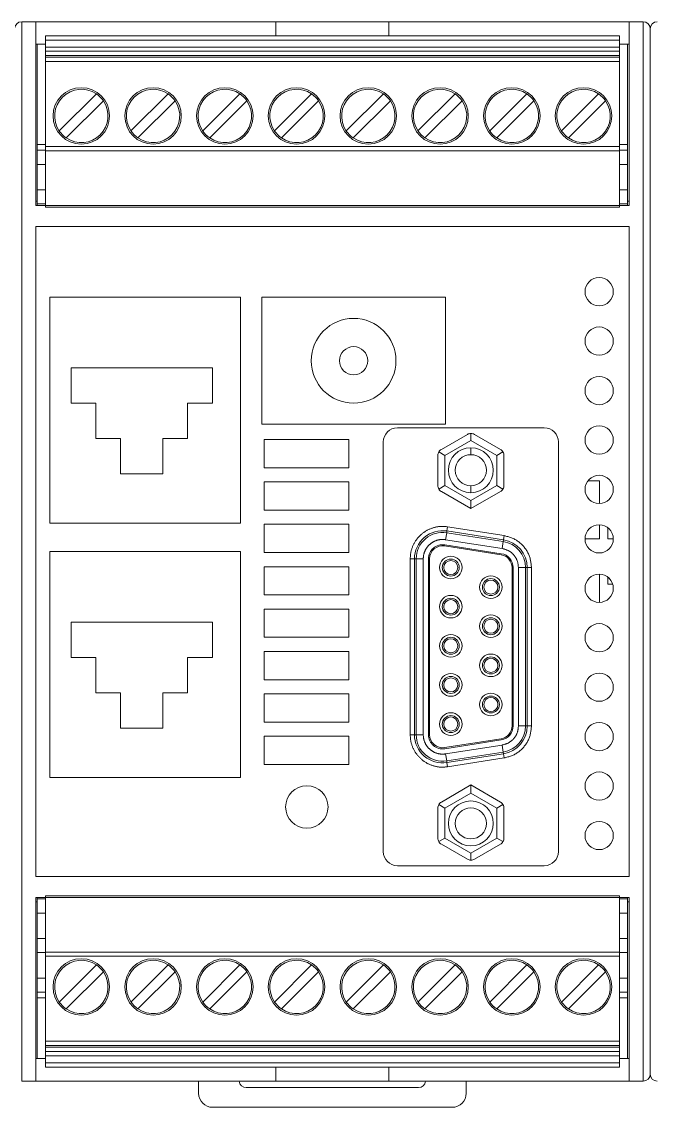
# Model space of a CAD drawing. Extents: x -2993 to 3661, y -4147 to -1441.
# Drawn here: x -2165.4 to -2120.4, y -2918.5 to -2841.7 of the extents above; entities that cross this region are included whole.
import ezdxf

# ---------------------------------------------------------------- set-up
doc = ezdxf.new("R2010")
doc.units = 0
doc.header["$LTSCALE"] = 0.1
doc.header["$MEASUREMENT"] = 0
doc.layers.get('0').update_dxf_attribs({"linetype": 'CONTINUOUS'})

msp = doc.modelspace()

# ---------------------------------------------------------------- linework, layer by layer
at = {"color": 7, "linetype": 'Continuous', "lineweight": 13}
for p, q in [((-2165.371, -2841.674), (-2165.371, -2916.674)), ((-2165.371, -2841.674), (-2165.371, -2916.674)), ((-2165.371, -2841.674), (-2164.371, -2841.674)), ((-2164.371, -2854.674), (-2164.371, -2841.674)), ((-2164.371, -2841.674), (-2147.371, -2841.674)), ((-2147.371, -2841.674), (-2147.371, -2842.674)), ((-2147.371, -2841.674), (-2139.371, -2841.674)), ((-2139.371, -2841.674), (-2139.371, -2842.674)), ((-2139.371, -2841.674), (-2122.371, -2841.674)), ((-2122.371, -2841.674), (-2122.371, -2854.674)), ((-2122.371, -2841.674), (-2121.371, -2841.674)), ((-2121.371, -2916.674), (-2121.371, -2841.674)), ((-2163.691, -2842.674), (-2123.051, -2842.674)), ((-2120.871, -2842.174), (-2120.871, -2916.174)), ((-2120.871, -2842.174), (-2120.871, -2916.174)), ((-2120.871, -2842.174), (-2120.871, -2868.674)), ((-2164.371, -2843.274), (-2163.691, -2843.274)), ((-2164.271, -2843.274), (-2164.271, -2854.374)), ((-2163.691, -2843.469), (-2163.691, -2842.974)), ((-2123.051, -2842.974), (-2163.691, -2842.974)), ((-2123.051, -2843.469), (-2123.051, -2842.974)), ((-2123.051, -2843.274), (-2122.371, -2843.274)), ((-2122.471, -2854.374), (-2122.471, -2843.274)), ((-2163.691, -2843.469), (-2123.051, -2843.469)), ((-2163.691, -2843.769), (-2163.691, -2844.077)), ((-2163.691, -2843.769), (-2123.051, -2843.769)), ((-2123.051, -2844.077), (-2163.691, -2844.077)), ((-2123.051, -2844.194), (-2163.691, -2844.194)), ((-2123.051, -2844.077), (-2123.051, -2843.769)), ((-2163.691, -2844.494), (-2163.691, -2850.514)), ((-2123.051, -2844.494), (-2163.691, -2844.494)), ((-2123.051, -2844.494), (-2123.051, -2850.514)), ((-2162.713, -2849.41), (-2160.084, -2846.782)), ((-2159.589, -2847.277), (-2162.218, -2849.905)), ((-2157.633, -2849.41), (-2155.004, -2846.782)), ((-2154.509, -2847.277), (-2157.138, -2849.905)), ((-2152.553, -2849.41), (-2149.924, -2846.782)), ((-2149.429, -2847.277), (-2152.058, -2849.905)), ((-2147.473, -2849.41), (-2144.844, -2846.782)), ((-2144.349, -2847.277), (-2146.978, -2849.905)), ((-2142.393, -2849.41), (-2139.764, -2846.782)), ((-2139.269, -2847.277), (-2141.898, -2849.905)), ((-2137.313, -2849.41), (-2134.684, -2846.782)), ((-2134.189, -2847.277), (-2136.818, -2849.905)), ((-2132.233, -2849.41), (-2129.604, -2846.782)), ((-2129.109, -2847.277), (-2131.738, -2849.905)), ((-2127.153, -2849.41), (-2124.524, -2846.782)), ((-2124.029, -2847.277), (-2126.658, -2849.905)), ((-2164.271, -2850.374), (-2163.691, -2850.374)), ((-2164.271, -2850.774), (-2163.691, -2850.774)), ((-2163.691, -2850.514), (-2123.051, -2850.514)), ((-2163.691, -2850.814), (-2163.691, -2854.794)), ((-2123.051, -2850.814), (-2163.691, -2850.814)), ((-2123.051, -2850.374), (-2122.471, -2850.374)), ((-2123.051, -2850.814), (-2123.051, -2850.514)), ((-2122.471, -2850.774), (-2123.051, -2850.774)), ((-2123.051, -2850.814), (-2123.051, -2854.794)), ((-2164.271, -2851.774), (-2163.691, -2851.774)), ((-2122.471, -2851.774), (-2123.051, -2851.774)), ((-2164.271, -2853.574), (-2163.691, -2853.574)), ((-2122.471, -2853.574), (-2123.051, -2853.574)), ((-2164.371, -2854.374), (-2164.271, -2854.374)), ((-2122.371, -2854.674), (-2164.371, -2854.674)), ((-2164.271, -2854.374), (-2164.271, -2854.674)), ((-2164.271, -2854.574), (-2163.691, -2854.574)), ((-2163.691, -2854.794), (-2123.051, -2854.794)), ((-2122.471, -2854.574), (-2123.051, -2854.574)), ((-2122.471, -2854.374), (-2122.371, -2854.374)), ((-2122.471, -2854.674), (-2122.471, -2854.374)), ((-2164.371, -2902.174), (-2164.371, -2856.174)), ((-2164.371, -2856.174), (-2122.371, -2856.174)), ((-2122.371, -2856.174), (-2122.371, -2902.174)), ((-2163.371, -2861.174), (-2163.371, -2877.174)), ((-2163.371, -2861.174), (-2163.371, -2877.174)), ((-2149.871, -2861.174), (-2163.371, -2861.174)), ((-2149.871, -2861.174), (-2163.371, -2861.174)), ((-2149.871, -2877.174), (-2149.871, -2861.174)), ((-2149.871, -2877.174), (-2149.871, -2861.174)), ((-2148.371, -2861.174), (-2148.371, -2870.174)), ((-2135.371, -2861.174), (-2148.371, -2861.174)), ((-2135.371, -2870.174), (-2135.371, -2861.174)), ((-2161.871, -2866.174), (-2161.871, -2868.674)), ((-2151.871, -2866.174), (-2161.871, -2866.174)), ((-2151.871, -2868.674), (-2151.871, -2866.174)), ((-2161.871, -2868.674), (-2160.121, -2868.674)), ((-2160.121, -2868.674), (-2160.121, -2871.174)), ((-2153.621, -2871.174), (-2153.621, -2868.674)), ((-2153.621, -2868.674), (-2151.871, -2868.674)), ((-2148.371, -2870.174), (-2135.371, -2870.174)), ((-2128.371, -2870.425), (-2138.771, -2870.425)), ((-2133.819, -2870.887), (-2135.657, -2871.948)), ((-2133.569, -2870.82), (-2133.569, -2871.32)), ((-2131.48, -2871.948), (-2133.319, -2870.887)), ((-2160.121, -2871.174), (-2158.371, -2871.174)), ((-2158.371, -2871.174), (-2158.371, -2873.674)), ((-2155.371, -2871.174), (-2153.621, -2871.174)), ((-2155.371, -2873.674), (-2155.371, -2871.174)), ((-2148.201, -2871.254), (-2148.201, -2873.254)), ((-2142.201, -2871.254), (-2148.201, -2871.254)), ((-2142.201, -2873.254), (-2142.201, -2871.254)), ((-2139.771, -2871.425), (-2139.771, -2900.424)), ((-2135.407, -2872.381), (-2133.569, -2871.32)), ((-2133.571, -2872.324), (-2133.571, -2871.834)), ((-2133.569, -2871.32), (-2131.73, -2872.381)), ((-2127.371, -2900.424), (-2127.371, -2871.425)), ((-2135.907, -2872.381), (-2135.907, -2874.504)), ((-2135.84, -2872.131), (-2135.407, -2872.381)), ((-2135.407, -2874.504), (-2135.407, -2872.381)), ((-2131.297, -2872.131), (-2131.73, -2872.381)), ((-2131.73, -2872.381), (-2131.73, -2874.504)), ((-2131.23, -2874.504), (-2131.23, -2872.381)), ((-2148.201, -2873.254), (-2142.201, -2873.254)), ((-2158.371, -2873.674), (-2155.371, -2873.674)), ((-2125.278, -2874.174), (-2124.471, -2874.174)), ((-2124.471, -2874.174), (-2124.471, -2875.784)), ((-2148.201, -2874.254), (-2148.201, -2876.254)), ((-2142.201, -2874.254), (-2148.201, -2874.254)), ((-2142.201, -2876.254), (-2142.201, -2874.254)), ((-2135.84, -2874.754), (-2135.407, -2874.504)), ((-2135.657, -2874.937), (-2133.569, -2876.142)), ((-2133.569, -2875.565), (-2135.407, -2874.504)), ((-2133.571, -2875.014), (-2133.571, -2874.524)), ((-2131.73, -2874.504), (-2133.569, -2875.565)), ((-2133.569, -2876.142), (-2131.48, -2874.937)), ((-2131.73, -2874.504), (-2131.297, -2874.754)), ((-2125.471, -2874.959), (-2125.471, -2874.61)), ((-2133.569, -2876.142), (-2133.569, -2875.565)), ((-2148.201, -2876.254), (-2142.201, -2876.254)), ((-2163.371, -2877.174), (-2149.871, -2877.174)), ((-2163.371, -2877.174), (-2149.871, -2877.174)), ((-2148.201, -2877.254), (-2148.201, -2879.254)), ((-2142.201, -2877.254), (-2148.201, -2877.254)), ((-2142.201, -2879.254), (-2142.201, -2877.254)), ((-2135.282, -2877.848), (-2135.359, -2878.342)), ((-2135.263, -2877.726), (-2135.282, -2877.848)), ((-2135.282, -2877.848), (-2131.282, -2878.473)), ((-2135.217, -2877.43), (-2135.263, -2877.726)), ((-2135.263, -2877.726), (-2131.263, -2878.351)), ((-2135.217, -2877.43), (-2131.217, -2878.055)), ((-2124.471, -2877.285), (-2124.471, -2878.274)), ((-2135.429, -2878.786), (-2131.429, -2879.411)), ((-2135.417, -2878.707), (-2131.417, -2879.332)), ((-2135.359, -2878.342), (-2131.359, -2878.967)), ((-2131.282, -2878.473), (-2131.359, -2878.967)), ((-2131.263, -2878.351), (-2131.282, -2878.473)), ((-2131.217, -2878.055), (-2131.263, -2878.351)), ((-2125.471, -2878.274), (-2125.471, -2878.11)), ((-2125.471, -2878.274), (-2124.471, -2878.274)), ((-2123.486, -2878.274), (-2123.871, -2878.274)), ((-2163.371, -2879.174), (-2163.371, -2895.174)), ((-2163.371, -2879.174), (-2163.371, -2895.174)), ((-2149.871, -2879.174), (-2163.371, -2879.174)), ((-2149.871, -2879.174), (-2163.371, -2879.174)), ((-2149.871, -2895.174), (-2149.871, -2879.174)), ((-2149.871, -2895.174), (-2149.871, -2879.174)), ((-2148.201, -2879.254), (-2142.201, -2879.254)), ((-2148.201, -2880.254), (-2148.201, -2882.254)), ((-2142.201, -2880.254), (-2148.201, -2880.254)), ((-2142.201, -2882.254), (-2142.201, -2880.254)), ((-2137.863, -2879.694), (-2137.563, -2879.694)), ((-2137.863, -2892.154), (-2137.863, -2879.694)), ((-2137.563, -2879.694), (-2137.44, -2879.694)), ((-2137.563, -2892.154), (-2137.563, -2879.694)), ((-2137.44, -2879.694), (-2136.94, -2879.694)), ((-2137.44, -2892.154), (-2137.44, -2879.694)), ((-2136.94, -2892.154), (-2136.94, -2879.694)), ((-2136.57, -2892.154), (-2136.57, -2879.694)), ((-2136.49, -2892.154), (-2136.49, -2879.694)), ((-2130.652, -2880.319), (-2130.652, -2891.529)), ((-2130.572, -2880.319), (-2130.572, -2891.529)), ((-2129.702, -2880.319), (-2130.202, -2880.319)), ((-2130.202, -2880.319), (-2130.202, -2891.529)), ((-2129.578, -2880.319), (-2129.702, -2880.319)), ((-2129.702, -2880.319), (-2129.702, -2891.529)), ((-2129.279, -2880.319), (-2129.578, -2880.319)), ((-2129.578, -2880.319), (-2129.578, -2891.529)), ((-2129.279, -2880.319), (-2129.279, -2891.529)), ((-2124.471, -2880.785), (-2124.471, -2882.784)), ((-2123.783, -2881.074), (-2123.871, -2881.074)), ((-2123.871, -2881.074), (-2123.871, -2881.481)), ((-2125.471, -2881.959), (-2125.471, -2881.61)), ((-2123.533, -2881.481), (-2123.871, -2881.481)), ((-2148.201, -2882.254), (-2142.201, -2882.254)), ((-2148.201, -2883.254), (-2148.201, -2885.254)), ((-2142.201, -2883.254), (-2148.201, -2883.254)), ((-2142.201, -2885.254), (-2142.201, -2883.254)), ((-2161.871, -2884.174), (-2161.871, -2886.674)), ((-2151.871, -2884.174), (-2161.871, -2884.174)), ((-2151.871, -2886.674), (-2151.871, -2884.174)), ((-2148.201, -2885.254), (-2142.201, -2885.254)), ((-2148.201, -2886.254), (-2148.201, -2888.254)), ((-2142.201, -2886.254), (-2148.201, -2886.254)), ((-2142.201, -2888.254), (-2142.201, -2886.254)), ((-2161.871, -2886.674), (-2160.121, -2886.674)), ((-2160.121, -2886.674), (-2160.121, -2889.174)), ((-2153.621, -2886.674), (-2151.871, -2886.674)), ((-2153.621, -2889.174), (-2153.621, -2886.674)), ((-2148.201, -2888.254), (-2142.201, -2888.254)), ((-2160.121, -2889.174), (-2158.371, -2889.174)), ((-2158.371, -2889.174), (-2158.371, -2891.674)), ((-2155.371, -2889.174), (-2153.621, -2889.174)), ((-2155.371, -2891.674), (-2155.371, -2889.174)), ((-2142.201, -2889.254), (-2148.201, -2889.254)), ((-2148.201, -2889.254), (-2148.201, -2891.254)), ((-2142.201, -2891.254), (-2142.201, -2889.254)), ((-2120.871, -2889.674), (-2120.871, -2906.357)), ((-2158.371, -2891.674), (-2155.371, -2891.674)), ((-2148.201, -2891.254), (-2142.201, -2891.254)), ((-2129.702, -2891.529), (-2130.202, -2891.529)), ((-2129.578, -2891.529), (-2129.702, -2891.529)), ((-2129.279, -2891.529), (-2129.578, -2891.529)), ((-2148.201, -2892.254), (-2148.201, -2894.254)), ((-2142.201, -2892.254), (-2148.201, -2892.254)), ((-2142.201, -2894.254), (-2142.201, -2892.254)), ((-2137.563, -2892.154), (-2137.863, -2892.154)), ((-2137.44, -2892.154), (-2137.563, -2892.154)), ((-2136.94, -2892.154), (-2137.44, -2892.154)), ((-2131.429, -2892.437), (-2135.429, -2893.062)), ((-2131.417, -2892.516), (-2135.417, -2893.141)), ((-2131.359, -2892.882), (-2135.359, -2893.507)), ((-2131.282, -2893.376), (-2135.282, -2894.001)), ((-2131.282, -2893.376), (-2131.359, -2892.882)), ((-2131.263, -2893.498), (-2131.282, -2893.376)), ((-2135.282, -2894.001), (-2135.359, -2893.507)), ((-2135.263, -2894.123), (-2135.282, -2894.001)), ((-2131.263, -2893.498), (-2135.263, -2894.123)), ((-2135.217, -2894.419), (-2135.263, -2894.123)), ((-2131.217, -2893.794), (-2135.217, -2894.419)), ((-2131.217, -2893.794), (-2131.263, -2893.498)), ((-2148.201, -2894.254), (-2142.201, -2894.254)), ((-2163.371, -2895.174), (-2149.871, -2895.174)), ((-2163.371, -2895.174), (-2149.871, -2895.174)), ((-2133.569, -2895.706), (-2135.657, -2896.912)), ((-2133.569, -2895.706), (-2133.569, -2896.284)), ((-2131.48, -2896.912), (-2133.569, -2895.706)), ((-2135.407, -2897.345), (-2133.569, -2896.284)), ((-2133.569, -2896.284), (-2131.73, -2897.345)), ((-2135.84, -2897.095), (-2135.407, -2897.345)), ((-2131.297, -2897.095), (-2131.73, -2897.345)), ((-2135.907, -2897.345), (-2135.907, -2899.468)), ((-2135.407, -2899.468), (-2135.407, -2897.345)), ((-2131.73, -2897.345), (-2131.73, -2899.468)), ((-2131.23, -2899.468), (-2131.23, -2897.345)), ((-2135.84, -2899.718), (-2135.407, -2899.468)), ((-2133.569, -2900.529), (-2135.407, -2899.468)), ((-2131.73, -2899.468), (-2133.569, -2900.529)), ((-2131.73, -2899.468), (-2131.297, -2899.718)), ((-2135.657, -2899.901), (-2133.819, -2900.962)), ((-2133.319, -2900.962), (-2131.48, -2899.901)), ((-2133.569, -2901.029), (-2133.569, -2900.529)), ((-2138.771, -2901.424), (-2128.371, -2901.424)), ((-2122.371, -2902.174), (-2164.371, -2902.174)), ((-2164.371, -2903.674), (-2122.371, -2903.674)), ((-2164.371, -2916.674), (-2164.371, -2903.674)), ((-2164.271, -2903.974), (-2164.371, -2903.974)), ((-2164.271, -2903.674), (-2164.271, -2903.974)), ((-2164.271, -2903.774), (-2163.691, -2903.774)), ((-2164.271, -2903.974), (-2164.271, -2915.074)), ((-2163.691, -2907.534), (-2163.691, -2903.554)), ((-2123.051, -2903.554), (-2163.691, -2903.554)), ((-2123.051, -2907.534), (-2123.051, -2903.554)), ((-2122.471, -2903.774), (-2123.051, -2903.774)), ((-2122.471, -2903.974), (-2122.471, -2903.674)), ((-2122.371, -2903.974), (-2122.471, -2903.974)), ((-2122.471, -2915.074), (-2122.471, -2903.974)), ((-2122.371, -2916.674), (-2122.371, -2903.674)), ((-2164.271, -2904.774), (-2163.691, -2904.774)), ((-2122.471, -2904.774), (-2123.051, -2904.774)), ((-2164.271, -2906.574), (-2163.691, -2906.574)), ((-2122.471, -2906.574), (-2123.051, -2906.574)), ((-2164.271, -2907.574), (-2163.691, -2907.574)), ((-2163.691, -2907.534), (-2163.691, -2907.834)), ((-2163.691, -2907.534), (-2123.051, -2907.534)), ((-2123.051, -2907.834), (-2163.691, -2907.834)), ((-2163.691, -2913.854), (-2163.691, -2907.834)), ((-2122.471, -2907.574), (-2123.051, -2907.574)), ((-2123.051, -2913.854), (-2123.051, -2907.834)), ((-2162.713, -2911.07), (-2160.084, -2908.442)), ((-2157.633, -2911.07), (-2155.004, -2908.442)), ((-2152.553, -2911.07), (-2149.924, -2908.442)), ((-2147.473, -2911.07), (-2144.844, -2908.442)), ((-2142.393, -2911.07), (-2139.764, -2908.442)), ((-2137.313, -2911.07), (-2134.684, -2908.442)), ((-2132.233, -2911.07), (-2129.604, -2908.442)), ((-2127.153, -2911.07), (-2124.524, -2908.442)), ((-2164.271, -2909.374), (-2163.691, -2909.374)), ((-2159.589, -2908.937), (-2162.218, -2911.565)), ((-2154.509, -2908.937), (-2157.138, -2911.565)), ((-2149.429, -2908.937), (-2152.058, -2911.565)), ((-2144.349, -2908.937), (-2146.978, -2911.565)), ((-2139.269, -2908.937), (-2141.898, -2911.565)), ((-2134.189, -2908.937), (-2136.818, -2911.565)), ((-2129.109, -2908.937), (-2131.738, -2911.565)), ((-2124.029, -2908.937), (-2126.658, -2911.565)), ((-2122.471, -2909.374), (-2123.051, -2909.374)), ((-2164.271, -2910.374), (-2163.691, -2910.374)), ((-2163.691, -2910.774), (-2164.271, -2910.774)), ((-2122.471, -2910.374), (-2123.051, -2910.374)), ((-2122.471, -2910.774), (-2123.051, -2910.774)), ((-2120.871, -2911.028), (-2120.871, -2916.174)), ((-2163.691, -2913.854), (-2123.051, -2913.854)), ((-2163.691, -2914.154), (-2123.051, -2914.154)), ((-2163.691, -2914.27), (-2163.691, -2914.579)), ((-2163.691, -2914.27), (-2123.051, -2914.27)), ((-2123.051, -2914.579), (-2163.691, -2914.579)), ((-2163.691, -2914.879), (-2163.691, -2915.374)), ((-2123.051, -2914.879), (-2163.691, -2914.879)), ((-2123.051, -2914.579), (-2123.051, -2914.27)), ((-2123.051, -2914.879), (-2123.051, -2915.374)), ((-2163.691, -2915.074), (-2164.371, -2915.074)), ((-2163.691, -2915.374), (-2123.051, -2915.374)), ((-2123.051, -2915.674), (-2163.691, -2915.674)), ((-2147.371, -2916.674), (-2147.371, -2915.674)), ((-2139.371, -2915.674), (-2139.371, -2916.674)), ((-2122.371, -2915.074), (-2123.051, -2915.074)), ((-2164.371, -2916.674), (-2165.371, -2916.674)), ((-2164.371, -2916.674), (-2147.371, -2916.674)), ((-2152.846, -2916.674), (-2152.846, -2917.524)), ((-2137.271, -2917.124), (-2149.471, -2917.124)), ((-2139.371, -2916.674), (-2147.371, -2916.674)), ((-2139.371, -2916.674), (-2122.371, -2916.674)), ((-2133.896, -2916.674), (-2133.896, -2917.524)), ((-2122.371, -2916.674), (-2121.371, -2916.674)), ((-2151.846, -2918.524), (-2134.896, -2918.524))]:
    msp.add_line(p, q, dxfattribs=at)
for points in [[(-2163.691, -2842.974), (-2163.691, -2842.915), (-2163.691, -2842.859), (-2163.691, -2842.807), (-2163.691, -2842.761), (-2163.691, -2842.724), (-2163.691, -2842.696), (-2163.691, -2842.679), (-2163.691, -2842.674)], [(-2123.051, -2842.974), (-2123.051, -2842.915), (-2123.051, -2842.859), (-2123.051, -2842.807), (-2123.051, -2842.761), (-2123.051, -2842.724), (-2123.051, -2842.696), (-2123.051, -2842.679), (-2123.051, -2842.674)], [(-2163.691, -2843.769), (-2163.691, -2843.71), (-2163.691, -2843.654), (-2163.691, -2843.602), (-2163.691, -2843.556), (-2163.691, -2843.519), (-2163.691, -2843.491), (-2163.691, -2843.474), (-2163.691, -2843.469)], [(-2163.691, -2844.194), (-2163.691, -2844.174), (-2163.691, -2844.126), (-2163.691, -2844.077)], [(-2163.691, -2844.494), (-2163.691, -2844.435), (-2163.691, -2844.379), (-2163.691, -2844.327), (-2163.691, -2844.281), (-2163.691, -2844.244), (-2163.691, -2844.216), (-2163.691, -2844.199), (-2163.691, -2844.194)], [(-2123.051, -2843.769), (-2123.051, -2843.71), (-2123.051, -2843.654), (-2123.051, -2843.602), (-2123.051, -2843.556), (-2123.051, -2843.519), (-2123.051, -2843.491), (-2123.051, -2843.474), (-2123.051, -2843.469)], [(-2123.051, -2844.194), (-2123.051, -2844.174), (-2123.051, -2844.126), (-2123.051, -2844.077)], [(-2123.051, -2844.494), (-2123.051, -2844.435), (-2123.051, -2844.379), (-2123.051, -2844.327), (-2123.051, -2844.281), (-2123.051, -2844.244), (-2123.051, -2844.216), (-2123.051, -2844.199), (-2123.051, -2844.194)], [(-2163.691, -2850.814), (-2163.691, -2850.808), (-2163.691, -2850.791), (-2163.691, -2850.763), (-2163.691, -2850.726), (-2163.691, -2850.68), (-2163.691, -2850.628), (-2163.691, -2850.572), (-2163.691, -2850.514)], [(-2137.863, -2879.694), (-2137.86, -2879.645), (-2137.857, -2879.595), (-2137.853, -2879.546), (-2137.85, -2879.497), (-2137.845, -2879.447), (-2137.84, -2879.398), (-2137.834, -2879.349), (-2137.828, -2879.301), (-2137.82, -2879.252), (-2137.81, -2879.204), (-2137.8, -2879.155), (-2137.788, -2879.107), (-2137.775, -2879.06), (-2137.761, -2879.012), (-2137.746, -2878.965), (-2137.729, -2878.919), (-2137.712, -2878.872), (-2137.693, -2878.826), (-2137.673, -2878.781), (-2137.653, -2878.736), (-2137.632, -2878.691), (-2137.609, -2878.647), (-2137.586, -2878.603), (-2137.562, -2878.56), (-2137.538, -2878.517), (-2137.512, -2878.475), (-2137.485, -2878.433), (-2137.458, -2878.392), (-2137.429, -2878.352), (-2137.4, -2878.312), (-2137.37, -2878.273), (-2137.339, -2878.234), (-2137.307, -2878.197), (-2137.274, -2878.16), (-2137.241, -2878.123), (-2137.206, -2878.088), (-2137.171, -2878.053), (-2137.135, -2878.019), (-2137.099, -2877.985), (-2137.061, -2877.953), (-2137.023, -2877.921), (-2136.985, -2877.89), (-2136.946, -2877.86), (-2136.906, -2877.831), (-2136.865, -2877.802), (-2136.824, -2877.775), (-2136.783, -2877.748), (-2136.74, -2877.722), (-2136.698, -2877.697), (-2136.654, -2877.674), (-2136.611, -2877.651), (-2136.566, -2877.629), (-2136.521, -2877.608), (-2136.476, -2877.588), (-2136.43, -2877.569), (-2136.384, -2877.551), (-2136.338, -2877.534), (-2136.291, -2877.518), (-2136.244, -2877.503), (-2136.196, -2877.489), (-2136.149, -2877.476), (-2136.101, -2877.464), (-2136.052, -2877.452), (-2136.004, -2877.442), (-2135.955, -2877.433), (-2135.906, -2877.425), (-2135.857, -2877.418), (-2135.808, -2877.413), (-2135.759, -2877.409), (-2135.71, -2877.406), (-2135.661, -2877.404), (-2135.611, -2877.404), (-2135.562, -2877.405), (-2135.513, -2877.406), (-2135.464, -2877.409), (-2135.414, -2877.412), (-2135.365, -2877.416), (-2135.316, -2877.42), (-2135.266, -2877.425), (-2135.217, -2877.43)], [(-2123.871, -2877.496), (-2123.871, -2877.582), (-2123.871, -2877.774), (-2123.871, -2877.965), (-2123.871, -2878.127), (-2123.871, -2878.235), (-2123.871, -2878.274)], [(-2136.94, -2879.694), (-2136.938, -2879.665), (-2136.936, -2879.635), (-2136.934, -2879.606), (-2136.932, -2879.576), (-2136.929, -2879.547), (-2136.926, -2879.518), (-2136.923, -2879.488), (-2136.919, -2879.459), (-2136.914, -2879.43), (-2136.908, -2879.401), (-2136.902, -2879.372), (-2136.895, -2879.344), (-2136.887, -2879.315), (-2136.879, -2879.287), (-2136.87, -2879.259), (-2136.86, -2879.231), (-2136.849, -2879.203), (-2136.838, -2879.176), (-2136.826, -2879.149), (-2136.814, -2879.122), (-2136.802, -2879.095), (-2136.788, -2879.069), (-2136.774, -2879.043), (-2136.76, -2879.017), (-2136.745, -2878.991), (-2136.73, -2878.966), (-2136.714, -2878.941), (-2136.698, -2878.917), (-2136.681, -2878.892), (-2136.663, -2878.869), (-2136.645, -2878.845), (-2136.627, -2878.822), (-2136.608, -2878.8), (-2136.588, -2878.778), (-2136.568, -2878.756), (-2136.547, -2878.735), (-2136.526, -2878.714), (-2136.505, -2878.694), (-2136.483, -2878.674), (-2136.461, -2878.654), (-2136.438, -2878.635), (-2136.415, -2878.617), (-2136.392, -2878.599), (-2136.368, -2878.581), (-2136.344, -2878.564), (-2136.319, -2878.548), (-2136.294, -2878.532), (-2136.269, -2878.517), (-2136.244, -2878.502), (-2136.218, -2878.488), (-2136.192, -2878.474), (-2136.165, -2878.461), (-2136.138, -2878.448), (-2136.111, -2878.437), (-2136.084, -2878.425), (-2136.057, -2878.415), (-2136.029, -2878.404), (-2136.001, -2878.395), (-2135.973, -2878.386), (-2135.944, -2878.377), (-2135.916, -2878.369), (-2135.887, -2878.362), (-2135.858, -2878.355), (-2135.829, -2878.349), (-2135.8, -2878.344), (-2135.771, -2878.339), (-2135.742, -2878.335), (-2135.713, -2878.332), (-2135.683, -2878.329), (-2135.654, -2878.328), (-2135.625, -2878.327), (-2135.595, -2878.327), (-2135.566, -2878.327), (-2135.536, -2878.328), (-2135.507, -2878.33), (-2135.477, -2878.332), (-2135.448, -2878.334), (-2135.418, -2878.336), (-2135.389, -2878.339), (-2135.359, -2878.342)], [(-2131.217, -2878.055), (-2131.151, -2878.072), (-2131.085, -2878.089), (-2131.02, -2878.107), (-2130.955, -2878.125), (-2130.89, -2878.144), (-2130.826, -2878.164), (-2130.762, -2878.186), (-2130.699, -2878.208), (-2130.636, -2878.233), (-2130.574, -2878.259), (-2130.514, -2878.287), (-2130.454, -2878.317), (-2130.396, -2878.349), (-2130.338, -2878.384), (-2130.282, -2878.42), (-2130.226, -2878.459), (-2130.172, -2878.5), (-2130.12, -2878.542), (-2130.068, -2878.586), (-2130.018, -2878.632), (-2129.969, -2878.679), (-2129.921, -2878.728), (-2129.874, -2878.778), (-2129.829, -2878.829), (-2129.786, -2878.881), (-2129.743, -2878.935), (-2129.703, -2878.99), (-2129.664, -2879.045), (-2129.626, -2879.102), (-2129.591, -2879.16), (-2129.557, -2879.219), (-2129.525, -2879.278), (-2129.496, -2879.339), (-2129.468, -2879.4), (-2129.443, -2879.462), (-2129.42, -2879.525), (-2129.399, -2879.589), (-2129.381, -2879.653), (-2129.365, -2879.718), (-2129.35, -2879.783), (-2129.338, -2879.849), (-2129.327, -2879.916), (-2129.317, -2879.982), (-2129.308, -2880.049), (-2129.3, -2880.117), (-2129.292, -2880.184), (-2129.285, -2880.252), (-2129.279, -2880.319)], [(-2131.359, -2878.967), (-2131.32, -2878.977), (-2131.281, -2878.987), (-2131.242, -2878.998), (-2131.203, -2879.009), (-2131.164, -2879.02), (-2131.126, -2879.032), (-2131.088, -2879.045), (-2131.05, -2879.059), (-2131.013, -2879.073), (-2130.976, -2879.089), (-2130.94, -2879.105), (-2130.904, -2879.123), (-2130.869, -2879.143), (-2130.835, -2879.163), (-2130.801, -2879.185), (-2130.768, -2879.208), (-2130.736, -2879.233), (-2130.704, -2879.258), (-2130.673, -2879.284), (-2130.643, -2879.311), (-2130.614, -2879.34), (-2130.585, -2879.369), (-2130.558, -2879.399), (-2130.531, -2879.429), (-2130.505, -2879.461), (-2130.48, -2879.493), (-2130.455, -2879.525), (-2130.432, -2879.559), (-2130.41, -2879.592), (-2130.388, -2879.627), (-2130.368, -2879.662), (-2130.349, -2879.698), (-2130.332, -2879.734), (-2130.315, -2879.77), (-2130.3, -2879.807), (-2130.286, -2879.845), (-2130.274, -2879.883), (-2130.263, -2879.921), (-2130.253, -2879.96), (-2130.245, -2879.999), (-2130.237, -2880.039), (-2130.231, -2880.078), (-2130.225, -2880.118), (-2130.219, -2880.158), (-2130.215, -2880.198), (-2130.21, -2880.239), (-2130.206, -2880.279), (-2130.202, -2880.319)], [(-2123.871, -2880.996), (-2123.871, -2881.035), (-2123.871, -2881.074)], [(-2130.202, -2891.529), (-2130.206, -2891.57), (-2130.21, -2891.61), (-2130.215, -2891.65), (-2130.219, -2891.69), (-2130.225, -2891.73), (-2130.231, -2891.77), (-2130.237, -2891.81), (-2130.245, -2891.849), (-2130.253, -2891.888), (-2130.263, -2891.927), (-2130.274, -2891.966), (-2130.286, -2892.004), (-2130.3, -2892.041), (-2130.315, -2892.078), (-2130.332, -2892.115), (-2130.349, -2892.151), (-2130.368, -2892.187), (-2130.388, -2892.222), (-2130.41, -2892.256), (-2130.432, -2892.29), (-2130.455, -2892.323), (-2130.48, -2892.356), (-2130.505, -2892.388), (-2130.531, -2892.419), (-2130.558, -2892.45), (-2130.585, -2892.48), (-2130.614, -2892.509), (-2130.643, -2892.537), (-2130.673, -2892.564), (-2130.704, -2892.591), (-2130.736, -2892.616), (-2130.768, -2892.64), (-2130.801, -2892.663), (-2130.835, -2892.685), (-2130.869, -2892.706), (-2130.904, -2892.725), (-2130.94, -2892.743), (-2130.976, -2892.76), (-2131.013, -2892.775), (-2131.05, -2892.79), (-2131.088, -2892.803), (-2131.126, -2892.816), (-2131.164, -2892.828), (-2131.203, -2892.84), (-2131.242, -2892.851), (-2131.281, -2892.861), (-2131.32, -2892.872), (-2131.359, -2892.882)], [(-2129.279, -2891.529), (-2129.285, -2891.597), (-2129.292, -2891.664), (-2129.3, -2891.732), (-2129.308, -2891.799), (-2129.317, -2891.866), (-2129.327, -2891.933), (-2129.338, -2891.999), (-2129.35, -2892.065), (-2129.365, -2892.131), (-2129.381, -2892.196), (-2129.399, -2892.26), (-2129.42, -2892.323), (-2129.443, -2892.386), (-2129.468, -2892.448), (-2129.496, -2892.51), (-2129.525, -2892.57), (-2129.557, -2892.63), (-2129.591, -2892.689), (-2129.626, -2892.746), (-2129.664, -2892.803), (-2129.703, -2892.859), (-2129.743, -2892.914), (-2129.786, -2892.967), (-2129.829, -2893.02), (-2129.874, -2893.071), (-2129.921, -2893.121), (-2129.969, -2893.17), (-2130.018, -2893.217), (-2130.068, -2893.263), (-2130.12, -2893.307), (-2130.172, -2893.349), (-2130.226, -2893.39), (-2130.282, -2893.428), (-2130.338, -2893.465), (-2130.396, -2893.499), (-2130.454, -2893.532), (-2130.514, -2893.562), (-2130.574, -2893.59), (-2130.636, -2893.616), (-2130.699, -2893.64), (-2130.762, -2893.663), (-2130.826, -2893.684), (-2130.89, -2893.704), (-2130.955, -2893.723), (-2131.02, -2893.742), (-2131.085, -2893.76), (-2131.151, -2893.777), (-2131.217, -2893.794)], [(-2135.217, -2894.419), (-2135.266, -2894.424), (-2135.316, -2894.428), (-2135.365, -2894.432), (-2135.414, -2894.436), (-2135.464, -2894.44), (-2135.513, -2894.442), (-2135.562, -2894.444), (-2135.611, -2894.445), (-2135.661, -2894.444), (-2135.71, -2894.443), (-2135.759, -2894.44), (-2135.808, -2894.436), (-2135.857, -2894.43), (-2135.906, -2894.423), (-2135.955, -2894.416), (-2136.004, -2894.406), (-2136.052, -2894.396), (-2136.101, -2894.385), (-2136.149, -2894.373), (-2136.196, -2894.359), (-2136.244, -2894.345), (-2136.291, -2894.33), (-2136.338, -2894.314), (-2136.384, -2894.297), (-2136.43, -2894.279), (-2136.476, -2894.26), (-2136.521, -2894.24), (-2136.566, -2894.22), (-2136.611, -2894.198), (-2136.654, -2894.175), (-2136.698, -2894.151), (-2136.74, -2894.126), (-2136.783, -2894.101), (-2136.824, -2894.074), (-2136.865, -2894.046), (-2136.906, -2894.018), (-2136.946, -2893.989), (-2136.985, -2893.959), (-2137.023, -2893.928), (-2137.061, -2893.896), (-2137.099, -2893.863), (-2137.135, -2893.83), (-2137.171, -2893.796), (-2137.206, -2893.761), (-2137.241, -2893.725), (-2137.274, -2893.689), (-2137.307, -2893.652), (-2137.339, -2893.614), (-2137.37, -2893.576), (-2137.4, -2893.537), (-2137.429, -2893.497), (-2137.458, -2893.457), (-2137.485, -2893.415), (-2137.512, -2893.374), (-2137.538, -2893.332), (-2137.562, -2893.289), (-2137.586, -2893.246), (-2137.609, -2893.202), (-2137.632, -2893.158), (-2137.653, -2893.113), (-2137.673, -2893.068), (-2137.693, -2893.022), (-2137.712, -2892.976), (-2137.729, -2892.93), (-2137.746, -2892.883), (-2137.761, -2892.836), (-2137.775, -2892.789), (-2137.788, -2892.741), (-2137.8, -2892.693), (-2137.811, -2892.645), (-2137.82, -2892.597), (-2137.828, -2892.548), (-2137.834, -2892.499), (-2137.84, -2892.45), (-2137.845, -2892.401), (-2137.85, -2892.352), (-2137.853, -2892.303), (-2137.857, -2892.253), (-2137.86, -2892.204), (-2137.863, -2892.154)], [(-2135.359, -2893.507), (-2135.389, -2893.51), (-2135.418, -2893.512), (-2135.448, -2893.515), (-2135.477, -2893.517), (-2135.507, -2893.519), (-2135.536, -2893.521), (-2135.566, -2893.522), (-2135.595, -2893.522), (-2135.625, -2893.522), (-2135.654, -2893.521), (-2135.683, -2893.519), (-2135.713, -2893.517), (-2135.742, -2893.513), (-2135.771, -2893.509), (-2135.8, -2893.505), (-2135.829, -2893.499), (-2135.858, -2893.493), (-2135.887, -2893.486), (-2135.916, -2893.479), (-2135.944, -2893.471), (-2135.973, -2893.463), (-2136.001, -2893.454), (-2136.029, -2893.444), (-2136.057, -2893.434), (-2136.084, -2893.423), (-2136.111, -2893.412), (-2136.138, -2893.4), (-2136.165, -2893.388), (-2136.192, -2893.375), (-2136.218, -2893.361), (-2136.244, -2893.347), (-2136.269, -2893.332), (-2136.294, -2893.317), (-2136.319, -2893.301), (-2136.344, -2893.284), (-2136.368, -2893.267), (-2136.392, -2893.25), (-2136.415, -2893.232), (-2136.438, -2893.213), (-2136.461, -2893.194), (-2136.483, -2893.175), (-2136.505, -2893.155), (-2136.526, -2893.135), (-2136.547, -2893.114), (-2136.568, -2893.092), (-2136.588, -2893.071), (-2136.608, -2893.049), (-2136.627, -2893.026), (-2136.645, -2893.003), (-2136.663, -2892.98), (-2136.681, -2892.956), (-2136.698, -2892.932), (-2136.714, -2892.907), (-2136.73, -2892.883), (-2136.745, -2892.857), (-2136.76, -2892.832), (-2136.774, -2892.806), (-2136.788, -2892.78), (-2136.802, -2892.753), (-2136.814, -2892.727), (-2136.826, -2892.7), (-2136.838, -2892.673), (-2136.849, -2892.645), (-2136.86, -2892.617), (-2136.87, -2892.59), (-2136.879, -2892.561), (-2136.887, -2892.533), (-2136.895, -2892.505), (-2136.902, -2892.476), (-2136.908, -2892.447), (-2136.914, -2892.418), (-2136.918, -2892.389), (-2136.923, -2892.36), (-2136.926, -2892.331), (-2136.929, -2892.302), (-2136.932, -2892.272), (-2136.934, -2892.243), (-2136.936, -2892.213), (-2136.938, -2892.184), (-2136.94, -2892.154)], [(-2123.051, -2907.534), (-2123.051, -2907.539), (-2123.051, -2907.556), (-2123.051, -2907.584), (-2123.051, -2907.621), (-2123.051, -2907.667), (-2123.051, -2907.719), (-2123.051, -2907.775), (-2123.051, -2907.834)], [(-2163.691, -2913.854), (-2163.691, -2913.912), (-2163.691, -2913.968), (-2163.691, -2914.02), (-2163.691, -2914.066), (-2163.691, -2914.103), (-2163.691, -2914.131), (-2163.691, -2914.148), (-2163.691, -2914.154)], [(-2123.051, -2913.854), (-2123.051, -2913.912), (-2123.051, -2913.968), (-2123.051, -2914.02), (-2123.051, -2914.066), (-2123.051, -2914.103), (-2123.051, -2914.131), (-2123.051, -2914.148), (-2123.051, -2914.154)], [(-2163.691, -2914.154), (-2163.691, -2914.173), (-2163.691, -2914.221), (-2163.691, -2914.27)], [(-2163.691, -2914.579), (-2163.691, -2914.637), (-2163.691, -2914.693), (-2163.691, -2914.745), (-2163.691, -2914.791), (-2163.691, -2914.828), (-2163.691, -2914.856), (-2163.691, -2914.873), (-2163.691, -2914.879)], [(-2123.051, -2914.154), (-2123.051, -2914.173), (-2123.051, -2914.221), (-2123.051, -2914.27)], [(-2123.051, -2914.579), (-2123.051, -2914.637), (-2123.051, -2914.693), (-2123.051, -2914.745), (-2123.051, -2914.791), (-2123.051, -2914.828), (-2123.051, -2914.856), (-2123.051, -2914.873), (-2123.051, -2914.879)], [(-2163.691, -2915.374), (-2163.691, -2915.432), (-2163.691, -2915.488), (-2163.691, -2915.54), (-2163.691, -2915.586), (-2163.691, -2915.623), (-2163.691, -2915.651), (-2163.691, -2915.668), (-2163.691, -2915.674)], [(-2123.051, -2915.374), (-2123.051, -2915.432), (-2123.051, -2915.488), (-2123.051, -2915.54), (-2123.051, -2915.586), (-2123.051, -2915.623), (-2123.051, -2915.651), (-2123.051, -2915.668), (-2123.051, -2915.674)]]:
    msp.add_lwpolyline(points, dxfattribs=at)
for centre, radius in [((-2124.486, -2860.784), 1), ((-2141.871, -2865.674), 3), ((-2124.486, -2864.284), 1), ((-2141.871, -2865.674), 1), ((-2124.486, -2867.784), 1), ((-2124.486, -2871.284), 1), ((-2124.486, -2874.784), 1), ((-2124.486, -2878.284), 1), ((-2134.991, -2880.314), 0.8), ((-2134.991, -2880.314), 0.6), ((-2134.991, -2880.314), 0.5), ((-2132.151, -2881.699), 0.8), ((-2132.151, -2881.699), 0.6), ((-2124.486, -2881.784), 1), ((-2132.151, -2881.699), 0.5), ((-2134.991, -2883.084), 0.8), ((-2134.991, -2883.084), 0.6), ((-2134.991, -2883.084), 0.5), ((-2132.151, -2884.469), 0.8), ((-2132.151, -2884.469), 0.6), ((-2132.151, -2884.469), 0.5), ((-2124.486, -2885.284), 1), ((-2134.991, -2885.854), 0.8), ((-2134.991, -2885.854), 0.6), ((-2134.991, -2885.854), 0.5), ((-2132.151, -2887.239), 0.8), ((-2132.151, -2887.239), 0.6), ((-2132.151, -2887.239), 0.5), ((-2134.991, -2888.624), 0.8), ((-2124.486, -2888.784), 1), ((-2134.991, -2888.624), 0.6), ((-2134.991, -2888.624), 0.5), ((-2132.151, -2890.009), 0.8), ((-2132.151, -2890.009), 0.6), ((-2132.151, -2890.009), 0.5), ((-2134.991, -2891.394), 0.8), ((-2134.991, -2891.394), 0.6), ((-2134.991, -2891.394), 0.5), ((-2124.486, -2892.284), 1), ((-2124.486, -2895.784), 1), ((-2145.183, -2897.263), 1.5), ((-2133.571, -2898.424), 1.59), ((-2133.571, -2898.424), 1.1), ((-2124.486, -2899.284), 1)]:
    msp.add_circle(centre, radius, dxfattribs=at)
for centre, radius, start, end in [((-2165.371, -2842.174), 0.5, 90.00017, 180), ((-2165.371, -2842.174), 0.5, 90.00017, 180), ((-2121.371, -2842.174), 0.5, 0.00017, 90), ((-2120.371, -2842.174), 0.5, 90.00017, 180), ((-2161.151, -2848.344), 2, 90, 270), ((-2161.151, -2848.344), 1.891, 55.6634, 135), ((-2161.151, -2848.344), 2, 270, 90), ((-2156.071, -2848.344), 2, 90, 270), ((-2156.071, -2848.344), 1.891, 55.6634, 135), ((-2156.071, -2848.344), 2, 270, 90), ((-2150.991, -2848.344), 2, 90, 270), ((-2150.991, -2848.344), 1.891, 55.6634, 135), ((-2150.991, -2848.344), 2, 270, 90), ((-2145.911, -2848.344), 2, 90, 270), ((-2145.911, -2848.344), 1.891, 55.6634, 135), ((-2145.911, -2848.344), 2, 270, 90), ((-2140.831, -2848.344), 2, 90, 270), ((-2140.831, -2848.344), 1.891, 55.6634, 135), ((-2140.831, -2848.344), 2, 270, 90), ((-2135.751, -2848.344), 2, 90, 270), ((-2135.751, -2848.344), 1.891, 55.6634, 135), ((-2135.751, -2848.344), 2, 270, 90), ((-2130.671, -2848.344), 2, 90, 270), ((-2130.671, -2848.344), 1.891, 55.6634, 135), ((-2130.671, -2848.344), 2, 270, 90), ((-2125.591, -2848.344), 2, 90, 270), ((-2125.591, -2848.344), 1.891, 55.6634, 135), ((-2125.591, -2848.344), 2, 270, 90), ((-2161.151, -2848.344), 1.891, 135, 214.3366), ((-2161.151, -2848.344), 1.891, 34.33655, 55.66345), ((-2161.151, -2848.344), 1.891, 315, 34.3366), ((-2156.071, -2848.344), 1.891, 135, 214.3366), ((-2156.071, -2848.344), 1.891, 34.33655, 55.66345), ((-2156.071, -2848.344), 1.891, 315, 34.3366), ((-2150.991, -2848.344), 1.891, 135, 214.3366), ((-2150.991, -2848.344), 1.891, 34.33655, 55.66345), ((-2150.991, -2848.344), 1.891, 315, 34.3366), ((-2145.911, -2848.344), 1.891, 135, 214.3366), ((-2145.911, -2848.344), 1.891, 34.33655, 55.66345), ((-2145.911, -2848.344), 1.891, 315, 34.3366), ((-2140.831, -2848.344), 1.891, 135, 214.3366), ((-2140.831, -2848.344), 1.891, 34.33655, 55.66345), ((-2140.831, -2848.344), 1.891, 315, 34.3366), ((-2135.751, -2848.344), 1.891, 135, 214.3366), ((-2135.751, -2848.344), 1.891, 34.33655, 55.66345), ((-2135.751, -2848.344), 1.891, 315, 34.3366), ((-2130.671, -2848.344), 1.891, 135, 214.3366), ((-2130.671, -2848.344), 1.891, 34.33655, 55.66345), ((-2130.671, -2848.344), 1.891, 315, 34.3366), ((-2125.591, -2848.344), 1.891, 135, 214.3366), ((-2125.591, -2848.344), 1.891, 34.33655, 55.66345), ((-2125.591, -2848.344), 1.891, 315, 34.3366), ((-2161.151, -2848.344), 1.891, 214.33655, 235.66345), ((-2156.071, -2848.344), 1.891, 214.33655, 235.66345), ((-2150.991, -2848.344), 1.891, 214.33655, 235.66345), ((-2145.911, -2848.344), 1.891, 214.33655, 235.66345), ((-2140.831, -2848.344), 1.891, 214.33655, 235.66345), ((-2135.751, -2848.344), 1.891, 214.33655, 235.66345), ((-2130.671, -2848.344), 1.891, 214.33655, 235.66345), ((-2125.591, -2848.344), 1.891, 214.33655, 235.66345), ((-2161.151, -2848.344), 1.891, 235.6634, 315), ((-2156.071, -2848.344), 1.891, 235.6634, 315), ((-2150.991, -2848.344), 1.891, 235.6634, 315), ((-2145.911, -2848.344), 1.891, 235.6634, 315), ((-2140.831, -2848.344), 1.891, 235.6634, 315), ((-2135.751, -2848.344), 1.891, 235.6634, 315), ((-2130.671, -2848.344), 1.891, 235.6634, 315), ((-2125.591, -2848.344), 1.891, 235.6634, 315), ((-2138.771, -2871.425), 1, 90, 180), ((-2133.569, -2871.32), 0.5, 90, 120), ((-2133.569, -2871.32), 0.5, 60, 90), ((-2128.371, -2871.425), 1, 0, 90), ((-2133.571, -2873.424), 1.59, 90, 270), ((-2133.571, -2873.424), 1.59, 270, 90), ((-2135.407, -2872.381), 0.5, 150, 180), ((-2135.407, -2872.381), 0.5, 120, 150), ((-2133.571, -2873.424), 1.1, 90, 270), ((-2133.571, -2873.424), 1.1, 270, 90), ((-2131.73, -2872.381), 0.5, 30, 60), ((-2131.73, -2872.381), 0.5, 0, 30), ((-2135.407, -2874.504), 0.5, 180, 210), ((-2135.407, -2874.504), 0.5, 210, 240), ((-2131.73, -2874.504), 0.5, 300, 330), ((-2131.73, -2874.504), 0.5, 330, 0), ((-2135.571, -2879.694), 1.992, 81.11934, 180), ((-2135.571, -2879.694), 1.869, 81.11934, 180), ((-2135.571, -2879.694), 0.999, 81.11934, 180), ((-2135.571, -2879.694), 0.919, 81.11934, 180), ((-2131.571, -2880.319), 1.869, 0, 81.11934), ((-2131.571, -2880.319), 1.992, 0, 81.11934), ((-2131.571, -2880.319), 0.919, 0, 81.11934), ((-2131.571, -2880.319), 0.999, 0, 81.11934), ((-2131.571, -2891.529), 0.919, 278.88066, 0), ((-2131.571, -2891.529), 0.999, 278.88066, 0), ((-2131.571, -2891.529), 1.869, 278.88066, 0), ((-2131.571, -2891.529), 1.992, 278.88066, 0), ((-2135.571, -2892.154), 1.992, 180, 278.88066), ((-2135.571, -2892.154), 1.869, 180, 278.88066), ((-2135.571, -2892.154), 0.999, 180, 278.88066), ((-2135.571, -2892.154), 0.919, 180, 278.88066), ((-2135.407, -2897.345), 0.5, 150, 180), ((-2135.407, -2897.345), 0.5, 120, 150), ((-2131.73, -2897.345), 0.5, 30, 60), ((-2131.73, -2897.345), 0.5, 0, 30), ((-2135.407, -2899.468), 0.5, 180, 210), ((-2131.73, -2899.468), 0.5, 330, 0), ((-2135.407, -2899.468), 0.5, 210, 240), ((-2131.73, -2899.468), 0.5, 300, 330), ((-2138.771, -2900.424), 1, 180, 270), ((-2133.569, -2900.529), 0.5, 240, 270), ((-2133.569, -2900.529), 0.5, 270, 300), ((-2128.371, -2900.424), 1, 270, 0), ((-2161.151, -2910.004), 2, 90, 270), ((-2161.151, -2910.004), 2, 270, 90), ((-2156.071, -2910.004), 2, 90, 270), ((-2156.071, -2910.004), 2, 270, 90), ((-2150.991, -2910.004), 2, 90, 270), ((-2150.991, -2910.004), 2, 270, 90), ((-2145.911, -2910.004), 2, 90, 270), ((-2145.911, -2910.004), 2, 270, 90), ((-2140.831, -2910.004), 2, 90, 270), ((-2140.831, -2910.004), 2, 270, 90), ((-2135.751, -2910.004), 2, 90, 270), ((-2135.751, -2910.004), 2, 270, 90), ((-2130.671, -2910.004), 2, 90, 270), ((-2130.671, -2910.004), 2, 270, 90), ((-2125.591, -2910.004), 2, 90, 270), ((-2125.591, -2910.004), 2, 270, 90), ((-2161.151, -2910.004), 1.891, 135, 214.3366), ((-2161.151, -2910.004), 1.891, 55.6634, 135), ((-2161.151, -2910.004), 1.891, 34.33655, 55.66345), ((-2156.071, -2910.004), 1.891, 135, 214.3366), ((-2156.071, -2910.004), 1.891, 55.6634, 135), ((-2156.071, -2910.004), 1.891, 34.33655, 55.66345), ((-2150.991, -2910.004), 1.891, 135, 214.3366), ((-2150.991, -2910.004), 1.891, 55.6634, 135), ((-2150.991, -2910.004), 1.891, 34.33655, 55.66345), ((-2145.911, -2910.004), 1.891, 135, 214.3366), ((-2145.911, -2910.004), 1.891, 55.6634, 135), ((-2145.911, -2910.004), 1.891, 34.33655, 55.66345), ((-2140.831, -2910.004), 1.891, 135, 214.3366), ((-2140.831, -2910.004), 1.891, 55.6634, 135), ((-2140.831, -2910.004), 1.891, 34.33655, 55.66345), ((-2135.751, -2910.004), 1.891, 135, 214.3366), ((-2135.751, -2910.004), 1.891, 55.6634, 135), ((-2135.751, -2910.004), 1.891, 34.33655, 55.66345), ((-2130.671, -2910.004), 1.891, 135, 214.3366), ((-2130.671, -2910.004), 1.891, 55.6634, 135), ((-2130.671, -2910.004), 1.891, 34.33655, 55.66345), ((-2125.591, -2910.004), 1.891, 135, 214.3366), ((-2125.591, -2910.004), 1.891, 55.6634, 135), ((-2125.591, -2910.004), 1.891, 34.33655, 55.66345), ((-2161.151, -2910.004), 1.891, 315, 34.3366), ((-2156.071, -2910.004), 1.891, 315, 34.3366), ((-2150.991, -2910.004), 1.891, 315, 34.3366), ((-2145.911, -2910.004), 1.891, 315, 34.3366), ((-2140.831, -2910.004), 1.891, 315, 34.3366), ((-2135.751, -2910.004), 1.891, 315, 34.3366), ((-2130.671, -2910.004), 1.891, 315, 34.3366), ((-2125.591, -2910.004), 1.891, 315, 34.3366), ((-2161.151, -2910.004), 1.891, 214.33655, 235.66345), ((-2156.071, -2910.004), 1.891, 214.33655, 235.66345), ((-2150.991, -2910.004), 1.891, 214.33655, 235.66345), ((-2145.911, -2910.004), 1.891, 214.33655, 235.66345), ((-2140.831, -2910.004), 1.891, 214.33655, 235.66345), ((-2135.751, -2910.004), 1.891, 214.33655, 235.66345), ((-2130.671, -2910.004), 1.891, 214.33655, 235.66345), ((-2125.591, -2910.004), 1.891, 214.33655, 235.66345), ((-2161.151, -2910.004), 1.891, 235.6634, 315), ((-2156.071, -2910.004), 1.891, 235.6634, 315), ((-2150.991, -2910.004), 1.891, 235.6634, 315), ((-2145.911, -2910.004), 1.891, 235.6634, 315), ((-2140.831, -2910.004), 1.891, 235.6634, 315), ((-2135.751, -2910.004), 1.891, 235.6634, 315), ((-2130.671, -2910.004), 1.891, 235.6634, 315), ((-2125.591, -2910.004), 1.891, 235.6634, 315), ((-2121.371, -2916.174), 0.5, 270.00017, 359.99983), ((-2120.371, -2916.174), 0.5, 180, 269.99983), ((-2149.471, -2916.624), 0.5, 185.73923, 269.99965), ((-2137.271, -2916.624), 0.5, 270.00035, 354.26083), ((-2151.846, -2917.524), 1, 180.00009, 269.99991), ((-2134.896, -2917.524), 1, 270, 359.99991)]:
    msp.add_arc(centre, radius, start, end, dxfattribs=at)

doc.saveas('drawing.dxf')
